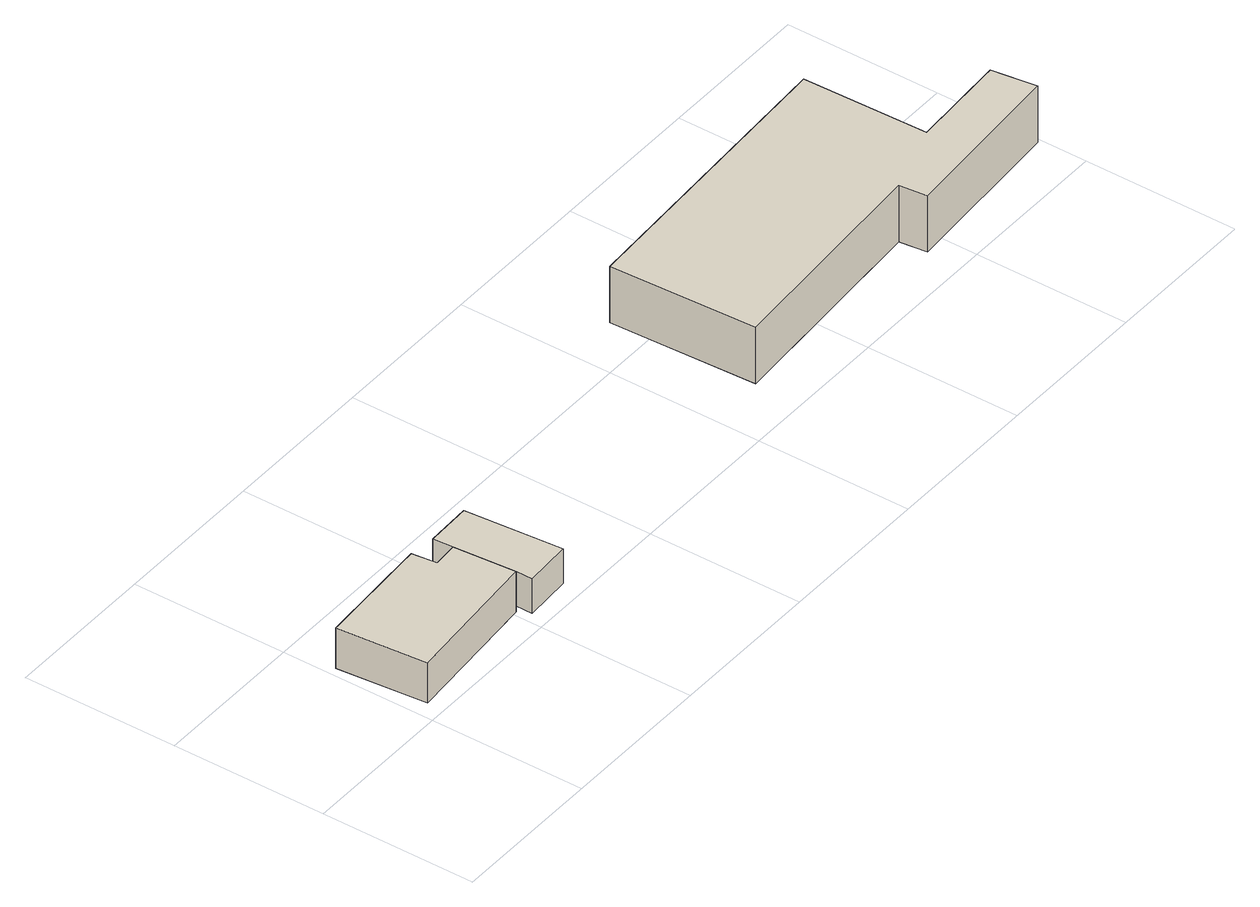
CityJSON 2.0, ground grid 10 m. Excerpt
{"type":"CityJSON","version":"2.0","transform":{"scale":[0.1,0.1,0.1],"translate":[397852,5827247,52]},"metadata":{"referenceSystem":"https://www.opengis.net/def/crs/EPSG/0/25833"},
"CityObjects":{
"building1":{"type":"Building","attributes":{"Gemeindeschluessel":"11000011","BezugspunktDach":"2200","function":"31001_1010","measuredHeight":2.84,"storeysAboveGround":1},"address":[{"country":"Germany","locality":"Berlin","thoroughfareNumber":"10","thoroughfareName":"Florentinestraße"}],"geometry":[{"type":"Solid","lod":"1","boundaries":[[[[0,1,2,3,4,5]],[[6,7,8,9,10,11]],[[6,11,5,4]],[[7,6,4,3]],[[8,7,3,2]],[[9,8,2,1]],[[10,9,1,0]],[[11,10,0,5]]]]}]},
"building2":{"type":"Building","attributes":{"Gemeindeschluessel":"11000011","BezugspunktDach":"2200","function":"31001_2463","measuredHeight":2.46,"storeysAboveGround":1},"address":[{"country":"Germany","locality":"Berlin","thoroughfareNumber":"10 (1)","thoroughfareName":"Florentinestraße"}],"geometry":[{"type":"Solid","lod":"1","boundaries":[[[[2,1,12,13,14,15]],[[16,17,18,19,20,21]],[[16,21,15,14]],[[17,16,14,13]],[[18,17,13,12]],[[19,18,12,1]],[[20,19,1,2]],[[21,20,2,15]]]]}]},
"building3":{"type":"Building","attributes":{"Gemeindeschluessel":"11000011","BezugspunktDach":"2200","function":"31001_1010","measuredHeight":3.88,"storeysAboveGround":1},"address":[{"country":"Germany","locality":"Berlin","thoroughfareNumber":"11","thoroughfareName":"Florentinestraße"}],"geometry":[{"type":"Solid","lod":"1","boundaries":[[[[22,23,24,25,26,27,28,29]],[[30,31,32,33,34,35,36,37]],[[30,37,29,28]],[[31,30,28,27]],[[32,31,27,26]],[[33,32,26,25]],[[34,33,25,24]],[[35,34,24,23]],[[36,35,23,22]],[[37,36,22,29]]]]}]}
},
"vertices":[
[11,11,36],[103,19,36],[100,59,36],[84,58,36],[82,74,36],[6,69,36],[82,74,8],[84,58,8],[100,59,8],[103,19,8],[11,11,8],[6,69,8],
[103,8,36],[134,10,36],[129,73,36],[99,72,36],[129,73,12],[134,10,12],[103,8,12],[103,19,12],[100,59,12],[99,72,12],
[323,19,63],[468,29,63],[470,11,63],[582,19,63],[578,48,63],[514,44,63],[512,125,63],[319,114,63],[512,125,24],[514,44,24],[578,48,24],[582,19,24],[470,11,24],[468,29,24],[323,19,24],[319,114,24]
]}
